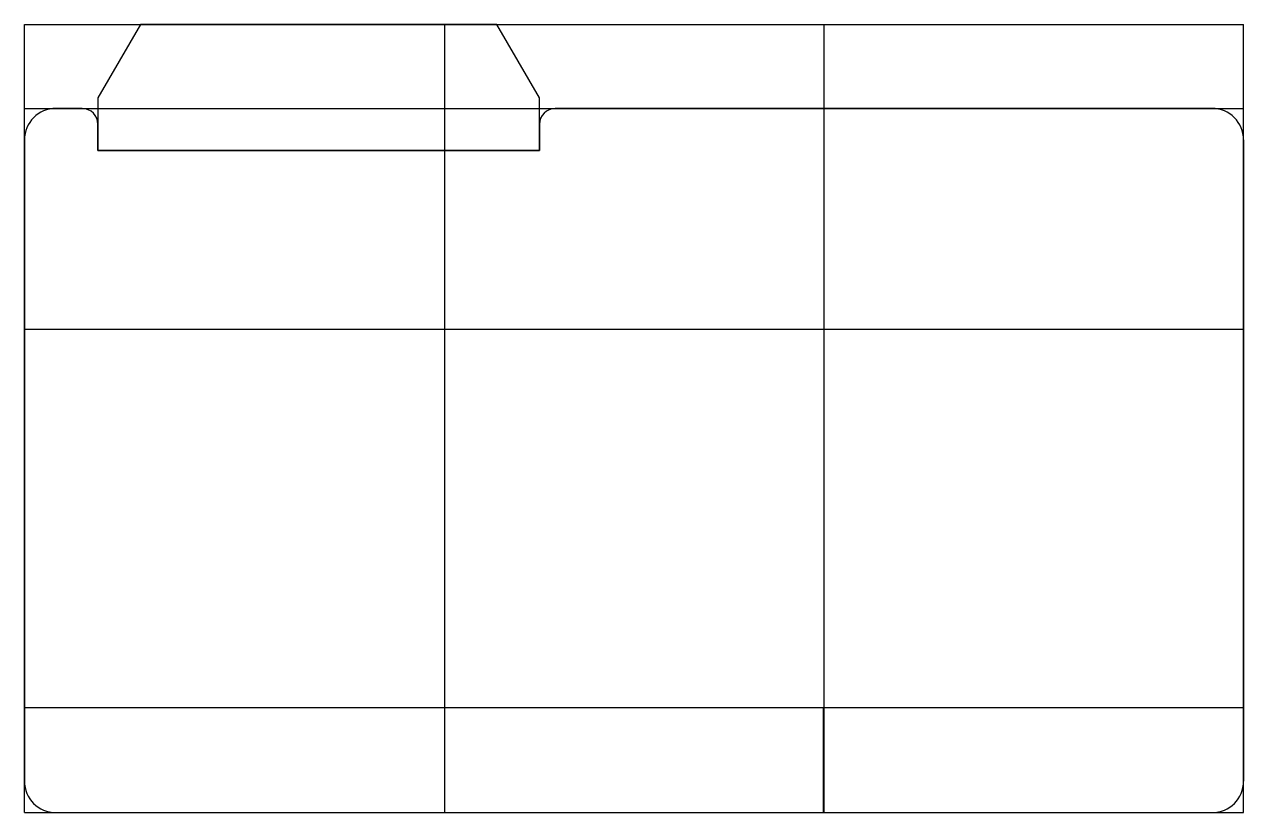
# Model space of a CAD drawing. Extents: x -33 to 83, y -14 to 61.
import ezdxf

# ---------------------------------------------------------------- set-up
doc = ezdxf.new("R2010")
doc.units = 0
doc.layers.get('0').update_dxf_attribs({"linetype": 'CONTINUOUS'})

msp = doc.modelspace()

# ---------------------------------------------------------------- linework, layer by layer
at = {"linetype": 'CONTINUOUS'}
for p, q in [((-33.2, 61), (82.8, 61)), ((-33.2, -14), (-33.2, 61)), ((-22.16, 61), (-26.2, 54)), ((-22.16, 61), (-26.2, 54)), ((11.76, 61), (-22.16, 61)), ((11.76, 61), (-22.16, 61)), ((6.8, -14), (6.8, 61)), ((15.8, 54), (11.76, 61)), ((15.8, 54), (11.76, 61)), ((42.9, -14), (42.9, 61)), ((82.8, -14), (82.8, 61)), ((-26.2, 54), (-26.2, 49)), ((-26.2, 54), (-26.2, 49)), ((15.8, 49), (15.8, 54)), ((15.8, 49), (15.8, 54)), ((-33.2, 53), (82.8, 53)), ((-27.7, 53), (-30.2, 53)), ((-30.2, 53), (-27.7, 53)), ((79.8, 53), (17.3, 53)), ((17.3, 53), (79.8, 53)), ((-26.2, 49), (-26.2, 51.5)), ((-26.2, 49), (-26.2, 51.5)), ((15.8, 51.5), (15.8, 49)), ((15.8, 51.5), (15.8, 49)), ((-33.2, 50), (-33.2, -11)), ((-33.2, -11), (-33.2, 50)), ((82.8, -11), (82.8, 50)), ((82.8, 50), (82.8, -11)), ((15.8, 49), (-26.2, 49)), ((-26.2, 49), (15.8, 49)), ((15.8, 49), (-26.2, 49)), ((-33.2, 32), (82.8, 32)), ((-33.2, -4), (82.8, -4)), ((6.8, -14), (6.8, -4)), ((6.8, -4), (42.8, -4)), ((6.8, -14), (6.8, -4)), ((6.8, -4), (42.8, -4)), ((42.8, -4), (42.8, -14)), ((42.8, -4), (42.8, -14)), ((-33.2, -14), (82.8, -14)), ((-30.2, -14), (6.8, -14)), ((-30.2, -14), (6.8, -14)), ((42.8, -14), (79.8, -14)), ((42.8, -14), (79.8, -14))]:
    msp.add_line(p, q, dxfattribs=at)
for centre, radius, start, end in [((-30.2, 50), 3, 90, 180), ((-30.2, 50), 3, 90, 180), ((-27.7, 51.5), 1.5, 0, 90), ((-27.7, 51.5), 1.5, 0, 90), ((17.3, 51.5), 1.5, 90, 180), ((17.3, 51.5), 1.5, 90, 180), ((79.8, 50), 3, 0, 90), ((79.8, 50), 3, 0, 90), ((-30.2, -11), 3, 180, 270), ((-30.2, -11), 3, 180, 270), ((79.8, -11), 3, 270, 0), ((79.8, -11), 3, 270, 0)]:
    msp.add_arc(centre, radius, start, end, dxfattribs=at)

doc.saveas('drawing.dxf')
